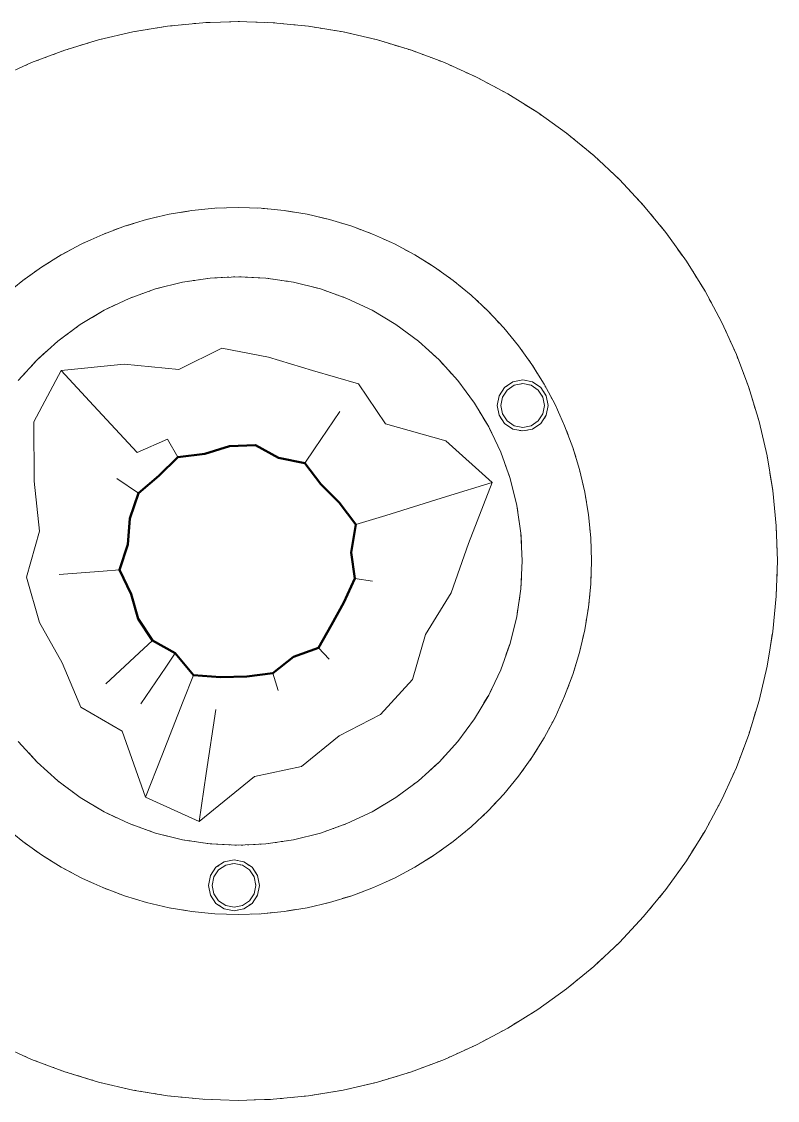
# Model space of a CAD drawing. Header units: metres. Extents: x 10 to 831, y 10 to 584.
# Drawn here: x 566.9 to 636, y 357.3 to 456 of the extents above; entities that cross this region are included whole.
import ezdxf

# ---------------------------------------------------------------- set-up
doc = ezdxf.new("R2010")
doc.units = ezdxf.units.M
doc.layers.add('CUT', color=7, linetype='Continuous', lineweight=50)
doc.layers.add('VIS', color=8, linetype='Continuous', lineweight=13)

msp = doc.modelspace()

# ---------------------------------------------------------------- linework, layer by layer
at = {"layer": 'CUT'}
for p, q in [((581.169, 416.172), (583.635, 416.466)), ((583.635, 416.466), (585.872, 417.154)), ((585.872, 417.154), (588.255, 417.263)), ((588.255, 417.263), (590.366, 416.114)), ((579.43, 414.454), (581.169, 416.172)), ((590.366, 416.114), (592.765, 415.627)), ((592.765, 415.627), (594.234, 413.699)), ((577.572, 412.857), (579.43, 414.454)), ((594.234, 413.699), (595.902, 412.009)), ((576.76, 410.546), (577.572, 412.857)), ((595.902, 412.009), (597.43, 409.996)), ((576.577, 408.179), (576.76, 410.546)), ((597.43, 409.996), (597.004, 407.45)), ((575.831, 405.846), (576.577, 408.179)), ((597.004, 407.45), (597.351, 405.065)), ((576.899, 403.645), (575.831, 405.846)), ((597.351, 405.065), (596.352, 402.874)), ((577.522, 401.377), (576.899, 403.645)), ((596.352, 402.874), (595.228, 400.839)), ((578.847, 399.4), (577.522, 401.377)), ((595.228, 400.839), (594.035, 398.739)), ((580.927, 398.233), (578.847, 399.4)), ((594.035, 398.739), (591.743, 397.891)), ((582.579, 396.226), (580.927, 398.233)), ((591.743, 397.891), (589.841, 396.404)), ((585.075, 396.046), (582.579, 396.226)), ((587.467, 396.096), (585.075, 396.046)), ((589.841, 396.404), (587.467, 396.096))]:
    msp.add_line(p, q, dxfattribs=at)
at = {"layer": 'VIS'}
for p, q in [((580.227, 455.578), (583.44, 455.894)), ((583.44, 455.894), (586.667, 456)), ((583.709, 455.903), (584.112, 455.916)), ((585.053, 455.947), (585.994, 455.978)), ((586.667, 456), (586.801, 455.996)), ((586.667, 456), (589.893, 455.894)), ((587.473, 455.974), (588.414, 455.943)), ((589.355, 455.912), (589.893, 455.894)), ((589.893, 455.894), (590.027, 455.881)), ((589.893, 455.894), (593.106, 455.578)), ((573.898, 454.319), (577.042, 455.052)), ((576.518, 454.93), (576.649, 454.96)), ((577.042, 455.052), (580.227, 455.578)), ((577.308, 455.096), (577.44, 455.118)), ((577.838, 455.184), (577.971, 455.205)), ((578.369, 455.271), (578.502, 455.293)), ((579.166, 455.403), (579.298, 455.425)), ((579.697, 455.49), (579.829, 455.512)), ((580.495, 455.604), (580.629, 455.618)), ((581.566, 455.71), (581.7, 455.723)), ((582.637, 455.815), (582.771, 455.828)), ((590.696, 455.815), (590.83, 455.802)), ((591.767, 455.71), (591.901, 455.697)), ((592.838, 455.604), (593.106, 455.578)), ((593.106, 455.578), (593.239, 455.556)), ((593.106, 455.578), (596.291, 455.052)), ((593.637, 455.49), (593.77, 455.468)), ((594.168, 455.403), (594.3, 455.381)), ((594.964, 455.271), (595.097, 455.249)), ((595.495, 455.184), (595.628, 455.162)), ((596.026, 455.096), (596.291, 455.052)), ((596.291, 455.052), (596.422, 455.022)), ((596.291, 455.052), (599.435, 454.319)), ((596.815, 454.93), (596.946, 454.899)), ((570.809, 453.382), (573.898, 454.319)), ((572.096, 453.772), (572.482, 453.89)), ((572.868, 454.007), (572.997, 454.046)), ((573.383, 454.163), (573.512, 454.202)), ((574.16, 454.38), (574.291, 454.411)), ((574.946, 454.563), (575.077, 454.594)), ((575.732, 454.747), (575.863, 454.777)), ((597.601, 454.747), (597.994, 454.655)), ((598.387, 454.563), (598.78, 454.472)), ((599.173, 454.38), (599.435, 454.319)), ((599.435, 454.319), (599.564, 454.28)), ((599.435, 454.319), (602.524, 453.382)), ((599.95, 454.163), (600.079, 454.124)), ((600.465, 454.007), (600.594, 453.968)), ((567.788, 452.245), (570.809, 453.382)), ((569.802, 453.003), (569.928, 453.05)), ((570.557, 453.287), (570.683, 453.335)), ((571.066, 453.46), (571.195, 453.499)), ((571.581, 453.616), (571.71, 453.655)), ((600.98, 453.85), (601.366, 453.733)), ((601.752, 453.616), (601.881, 453.577)), ((602.267, 453.46), (602.524, 453.382)), ((602.524, 453.382), (602.902, 453.24)), ((602.524, 453.382), (605.546, 452.245)), ((603.531, 453.003), (603.657, 452.955)), ((564.847, 450.912), (567.788, 452.245)), ((567.298, 452.023), (567.42, 452.078)), ((568.291, 452.434), (568.417, 452.482)), ((569.047, 452.719), (569.172, 452.766)), ((604.287, 452.719), (604.413, 452.671)), ((605.042, 452.434), (605.168, 452.387)), ((605.546, 452.245), (605.668, 452.189)), ((605.546, 452.245), (608.486, 450.912)), ((606.036, 452.023), (606.158, 451.967)), ((606.771, 451.69), (606.893, 451.634)), ((607.506, 451.357), (607.874, 451.19)), ((608.241, 451.023), (608.486, 450.912)), ((608.486, 450.912), (608.842, 450.722)), ((608.486, 450.912), (611.333, 449.391)), ((609.198, 450.532), (609.554, 450.342)), ((609.91, 450.151), (610.266, 449.961)), ((610.859, 449.644), (610.977, 449.581)), ((611.333, 449.391), (611.448, 449.32)), ((611.333, 449.391), (614.075, 447.686)), ((612.933, 448.396), (614.075, 447.686)), ((614.075, 447.686), (614.403, 447.451)), ((614.075, 447.686), (616.699, 445.805)), ((614.949, 447.059), (615.059, 446.981)), ((615.606, 446.589), (615.715, 446.511)), ((616.043, 446.276), (616.371, 446.04)), ((616.699, 445.805), (616.803, 445.72)), ((616.699, 445.805), (619.194, 443.757)), ((617.115, 445.464), (617.427, 445.208)), ((618.155, 444.611), (618.467, 444.355)), ((618.778, 444.099), (619.194, 443.757)), ((619.194, 443.757), (619.293, 443.665)), ((619.194, 443.757), (621.551, 441.551)), ((619.587, 443.39), (619.685, 443.298)), ((620.176, 442.838), (620.274, 442.746)), ((620.765, 442.286), (620.863, 442.194)), ((621.354, 441.735), (621.551, 441.551)), ((621.551, 441.551), (621.643, 441.452)), ((621.551, 441.551), (623.757, 439.194)), ((621.918, 441.158), (622.01, 441.06)), ((622.47, 440.569), (622.562, 440.471)), ((623.022, 439.98), (623.298, 439.685)), ((623.574, 439.391), (623.757, 439.194)), ((623.757, 439.194), (623.843, 439.09)), ((623.757, 439.194), (625.805, 436.699)), ((578.298, 437.898), (580.359, 438.379)), ((579.181, 438.104), (578.445, 437.933)), ((580.359, 438.379), (582.446, 438.723)), ((582.148, 438.674), (581.403, 438.551)), ((582.446, 438.723), (584.552, 438.931)), ((584.552, 438.931), (586.667, 439)), ((585.458, 438.96), (584.703, 438.936)), ((586.667, 439), (588.781, 438.931)), ((588.479, 438.941), (587.724, 438.965)), ((588.781, 438.931), (590.887, 438.723)), ((589.684, 438.842), (588.932, 438.916)), ((590.887, 438.723), (592.975, 438.379)), ((591.782, 438.576), (591.036, 438.699)), ((592.975, 438.379), (595.035, 437.898)), ((594.741, 437.967), (594.005, 438.138)), ((624.44, 438.363), (624.696, 438.051)), ((574.293, 436.539), (576.273, 437.284)), ((576.273, 437.284), (578.298, 437.898)), ((577.141, 437.547), (576.418, 437.328)), ((595.035, 437.898), (597.06, 437.284)), ((596.771, 437.372), (596.048, 437.591)), ((597.06, 437.284), (599.04, 436.539)), ((597.909, 436.965), (597.484, 437.124)), ((625.293, 437.323), (625.805, 436.699)), ((572.366, 435.666), (574.293, 436.539)), ((574.576, 436.645), (574.435, 436.592)), ((575.708, 437.071), (575.283, 436.911)), ((598.757, 436.645), (598.616, 436.698)), ((599.04, 436.539), (600.967, 435.666)), ((625.805, 436.699), (626.04, 436.371)), ((625.805, 436.699), (627.686, 434.075)), ((570.5, 434.668), (572.366, 435.666)), ((573.192, 436.04), (572.504, 435.728)), ((600.692, 435.79), (600.004, 436.102)), ((600.967, 435.666), (602.833, 434.668)), ((602.567, 434.811), (601.9, 435.167)), ((626.902, 435.168), (627.294, 434.621)), ((568.703, 433.551), (570.5, 434.668)), ((571.3, 435.096), (570.633, 434.739)), ((602.833, 434.668), (604.63, 433.551)), ((566.983, 432.318), (568.703, 433.551)), ((568.212, 433.199), (568.089, 433.111)), ((569.473, 434.03), (568.832, 433.631)), ((604.373, 433.71), (603.732, 434.11)), ((604.63, 433.551), (606.35, 432.318)), ((605.121, 433.199), (604.999, 433.287)), ((627.686, 434.075), (627.757, 433.961)), ((627.686, 434.075), (629.391, 431.333)), ((627.97, 433.618), (628.041, 433.504)), ((628.254, 433.161), (628.609, 432.59)), ((565.348, 430.976), (566.983, 432.318)), ((567.229, 432.494), (567.106, 432.406)), ((567.72, 432.847), (567.598, 432.759)), ((579.119, 431.547), (581.594, 432.167)), ((581.594, 432.167), (584.118, 432.541)), ((582.155, 432.25), (582.015, 432.229)), ((582.716, 432.333), (582.576, 432.313)), ((583.277, 432.417), (583.137, 432.396)), ((583.838, 432.5), (583.698, 432.479)), ((584.118, 432.541), (586.667, 432.667)), ((584.685, 432.569), (584.543, 432.562)), ((585.251, 432.597), (585.109, 432.59)), ((585.817, 432.625), (585.676, 432.618)), ((586.384, 432.653), (586.242, 432.646)), ((586.667, 432.667), (589.215, 432.541)), ((586.95, 432.653), (586.808, 432.66)), ((587.516, 432.625), (587.375, 432.632)), ((588.082, 432.597), (587.941, 432.604)), ((588.649, 432.569), (588.507, 432.576)), ((589.215, 432.541), (591.739, 432.167)), ((589.496, 432.5), (589.355, 432.521)), ((590.056, 432.417), (589.916, 432.437)), ((590.617, 432.333), (590.477, 432.354)), ((591.178, 432.25), (591.038, 432.271)), ((591.739, 432.167), (594.214, 431.547)), ((605.613, 432.847), (605.49, 432.935)), ((606.104, 432.494), (605.981, 432.583)), ((606.35, 432.318), (607.986, 430.976)), ((607.051, 431.743), (606.467, 432.223)), ((576.717, 430.688), (579.119, 431.547)), ((578.585, 431.356), (578.452, 431.308)), ((580.219, 431.823), (579.257, 431.582)), ((593.939, 431.616), (592.977, 431.857)), ((594.214, 431.547), (596.616, 430.688)), ((594.748, 431.356), (594.614, 431.404)), ((595.282, 431.165), (595.148, 431.213)), ((628.964, 432.019), (629.391, 431.333)), ((629.391, 431.333), (629.454, 431.215)), ((629.391, 431.333), (630.912, 428.486)), ((574.41, 429.597), (576.717, 430.688)), ((576.984, 430.783), (576.85, 430.735)), ((577.518, 430.974), (577.384, 430.926)), ((578.052, 431.165), (577.918, 431.117)), ((595.816, 430.974), (595.682, 431.022)), ((596.349, 430.783), (596.216, 430.831)), ((596.616, 430.688), (598.923, 429.597)), ((607.986, 430.976), (609.53, 429.53)), ((608.647, 430.356), (608.316, 430.666)), ((629.771, 430.622), (629.961, 430.266)), ((572.222, 428.285), (574.41, 429.597)), ((574.167, 429.451), (573.316, 428.941)), ((575.435, 430.081), (574.538, 429.657)), ((598.923, 429.597), (601.111, 428.285)), ((599.896, 429.014), (599.045, 429.524)), ((609.309, 429.736), (609.199, 429.84)), ((609.53, 429.53), (610.976, 427.986)), ((609.736, 429.309), (609.633, 429.419)), ((630.278, 429.673), (630.342, 429.554)), ((570.172, 426.765), (572.222, 428.285)), ((601.111, 428.285), (603.161, 426.765)), ((610.563, 428.427), (610.253, 428.758)), ((630.659, 428.961), (630.912, 428.486)), ((630.912, 428.486), (631.301, 427.629)), ((630.912, 428.486), (632.245, 425.546)), ((571.083, 427.44), (570.969, 427.356)), ((571.539, 427.778), (571.425, 427.694)), ((571.994, 428.116), (571.88, 428.032)), ((601.339, 428.116), (601.225, 428.2)), ((601.795, 427.778), (601.681, 427.863)), ((602.25, 427.44), (602.136, 427.525)), ((610.976, 427.986), (612.318, 426.35)), ((568.282, 425.051), (570.172, 426.765)), ((570.628, 427.103), (570.514, 427.018)), ((602.705, 427.103), (602.592, 427.187)), ((603.161, 426.765), (605.051, 425.051)), ((612.318, 426.35), (613.551, 424.63)), ((631.69, 426.771), (631.856, 426.403)), ((569.122, 425.813), (568.387, 425.147)), ((585.192, 426.131), (581.248, 424.183)), ((589.461, 425.31), (585.192, 426.131)), ((593.489, 424.09), (589.461, 425.31)), ((604.841, 425.242), (604.106, 425.908)), ((612.847, 425.613), (612.583, 425.981)), ((632.023, 426.036), (632.078, 425.913)), ((632.245, 425.546), (632.387, 425.168)), ((632.245, 425.546), (633.382, 422.524)), ((566.568, 423.161), (568.282, 425.051)), ((568.092, 424.841), (567.806, 424.526)), ((576.248, 424.68), (570.477, 424.087)), ((581.248, 424.183), (576.248, 424.68)), ((605.051, 425.051), (606.765, 423.161)), ((605.432, 424.631), (605.147, 424.946)), ((613.375, 424.876), (613.287, 424.999)), ((613.551, 424.63), (614.668, 422.833)), ((614.03, 423.86), (613.631, 424.502)), ((632.624, 424.539), (632.671, 424.413)), ((567.33, 424.001), (567.044, 423.686)), ((570.477, 424.087), (567.982, 419.384)), ((570.477, 424.087), (573.46, 420.878)), ((597.694, 422.869), (593.489, 424.09)), ((606.194, 423.791), (605.908, 424.106)), ((632.908, 423.783), (632.955, 423.657)), ((600.152, 419.2), (597.694, 422.869)), ((606.765, 423.161), (608.285, 421.111)), ((610.546, 421.783), (611.052, 422.54)), ((610.854, 421.655), (611.287, 422.304)), ((611.052, 422.54), (611.809, 423.045)), ((611.304, 422.708), (611.178, 422.624)), ((611.287, 422.304), (611.936, 422.737)), ((611.809, 423.045), (612.702, 423.223)), ((611.936, 422.737), (612.702, 422.89)), ((612.702, 423.223), (612.255, 423.134)), ((612.702, 422.89), (612.51, 422.852)), ((612.999, 423.164), (612.702, 423.223)), ((612.702, 423.223), (613.595, 423.045)), ((612.702, 422.89), (613.467, 422.737)), ((613.467, 422.737), (613.276, 422.775)), ((613.595, 423.045), (613.446, 423.075)), ((613.467, 422.737), (614.116, 422.304)), ((613.595, 423.045), (614.352, 422.54)), ((614.099, 422.708), (613.973, 422.792)), ((614.116, 422.304), (614.549, 421.655)), ((614.352, 422.54), (614.857, 421.783)), ((614.668, 422.833), (615.666, 420.967)), ((614.811, 422.567), (614.739, 422.7)), ((633.192, 423.028), (633.24, 422.902)), ((633.382, 422.524), (633.421, 422.396)), ((633.382, 422.524), (634.319, 419.435)), ((608.116, 421.339), (607.525, 422.136)), ((610.368, 420.89), (610.546, 421.783)), ((610.714, 422.035), (610.63, 421.909)), ((610.702, 420.89), (610.854, 421.655)), ((614.549, 421.655), (614.441, 421.817)), ((614.549, 421.655), (614.702, 420.89)), ((614.857, 421.783), (614.604, 422.161)), ((614.857, 421.783), (615.035, 420.89)), ((615.096, 422.034), (615.024, 422.167)), ((615.381, 421.5), (615.309, 421.634)), ((633.616, 421.752), (633.733, 421.366)), ((573.46, 420.878), (577.434, 416.601)), ((595.969, 420.334), (593.655, 416.934)), ((608.285, 421.111), (609.597, 418.923)), ((610.546, 419.997), (610.368, 420.89)), ((610.854, 420.124), (610.702, 420.89)), ((614.702, 420.89), (614.549, 420.124)), ((614.702, 420.89), (614.664, 421.081)), ((615.035, 420.89), (614.857, 419.997)), ((615.035, 420.89), (615.005, 421.038)), ((615.666, 420.967), (616.539, 419.04)), ((615.79, 420.692), (615.728, 420.83)), ((633.85, 420.98), (633.968, 420.594)), ((567.982, 419.384), (568.012, 413.971)), ((608.868, 420.139), (608.795, 420.26)), ((609.451, 419.166), (609.087, 419.774)), ((611.052, 419.24), (610.546, 419.997)), ((610.714, 419.744), (610.799, 419.618)), ((611.287, 419.475), (610.854, 420.124)), ((611.936, 419.042), (611.287, 419.475)), ((614.116, 419.475), (613.467, 419.042)), ((614.549, 420.124), (614.116, 419.475)), ((614.857, 419.997), (614.352, 419.24)), ((614.689, 419.744), (614.773, 419.871)), ((616.04, 420.141), (615.977, 420.279)), ((616.289, 419.591), (616.227, 419.728)), ((634.241, 419.692), (634.319, 419.435)), ((634.319, 419.435), (634.35, 419.304)), ((634.319, 419.435), (635.052, 416.291)), ((605.673, 417.66), (600.152, 419.2)), ((609.597, 418.923), (610.688, 416.616)), ((610.081, 417.898), (609.657, 418.795)), ((611.809, 418.734), (611.052, 419.24)), ((611.304, 419.071), (611.43, 418.987)), ((612.702, 418.556), (611.809, 418.734)), ((612.702, 418.89), (611.936, 419.042)), ((612.404, 418.615), (612.553, 418.586)), ((613.467, 419.042), (612.702, 418.89)), ((613.595, 418.734), (612.702, 418.556)), ((612.999, 418.615), (613.148, 418.645)), ((614.352, 419.24), (613.595, 418.734)), ((614.099, 419.071), (614.225, 419.155)), ((616.539, 419.04), (617.284, 417.06)), ((616.858, 418.191), (616.698, 418.616)), ((634.441, 418.911), (634.472, 418.78)), ((577.434, 416.601), (580.217, 417.818)), ((580.217, 417.818), (581.169, 416.172)), ((609.9, 413.854), (605.673, 417.66)), ((617.178, 417.343), (617.124, 417.484)), ((634.624, 418.125), (634.655, 417.994)), ((581.169, 416.172), (583.635, 416.466)), ((583.635, 416.466), (585.872, 417.154)), ((585.872, 417.154), (588.255, 417.263)), ((588.255, 417.263), (590.366, 416.114)), ((593.655, 416.934), (592.765, 415.627)), ((610.688, 416.616), (611.547, 414.214)), ((617.284, 417.06), (617.898, 415.035)), ((617.547, 416.192), (617.328, 416.915)), ((634.808, 417.339), (634.838, 417.208)), ((634.991, 416.553), (635.052, 416.291)), ((579.43, 414.454), (581.169, 416.172)), ((590.366, 416.114), (592.765, 415.627)), ((592.765, 415.627), (594.234, 413.699)), ((611.452, 414.481), (611.117, 415.415)), ((635.052, 416.291), (635.074, 416.158)), ((635.052, 416.291), (635.578, 413.106)), ((577.572, 412.857), (579.43, 414.454)), ((617.898, 415.035), (618.379, 412.975)), ((617.967, 414.741), (617.933, 414.888)), ((635.315, 414.699), (635.578, 413.106)), ((568.012, 413.971), (568.518, 409.387)), ((575.57, 414.219), (577.572, 412.857)), ((594.234, 413.699), (595.902, 412.009)), ((605.734, 412.565), (609.9, 413.854)), ((607.734, 408.262), (609.9, 413.854)), ((611.547, 414.214), (612.167, 411.739)), ((618.241, 413.563), (618.138, 414.005)), ((576.76, 410.546), (577.572, 412.857)), ((600.169, 410.843), (605.734, 412.565)), ((612.098, 412.014), (611.857, 412.977)), ((618.379, 412.975), (618.723, 410.887)), ((618.526, 412.08), (618.453, 412.527)), ((635.578, 413.106), (635.591, 412.972)), ((635.578, 413.106), (635.894, 409.893)), ((595.902, 412.009), (597.43, 409.996)), ((612.167, 411.739), (612.541, 409.215)), ((612.25, 411.178), (612.188, 411.599)), ((576.577, 408.179), (576.76, 410.546)), ((597.43, 409.996), (600.169, 410.843)), ((612.417, 410.056), (612.354, 410.477)), ((618.674, 411.185), (618.65, 411.334)), ((618.723, 410.887), (618.931, 408.781)), ((618.753, 410.586), (618.738, 410.737)), ((597.43, 409.996), (597.004, 407.45)), ((618.812, 409.985), (618.797, 410.135)), ((618.872, 409.383), (618.857, 409.533)), ((635.894, 409.893), (635.925, 408.952)), ((635.894, 409.893), (636, 406.667)), ((568.518, 409.387), (567.308, 405.2)), ((612.541, 409.215), (612.667, 406.667)), ((612.597, 408.082), (612.548, 409.074)), ((618.931, 408.781), (619, 406.667)), ((618.96, 407.875), (618.936, 408.63)), ((575.831, 405.846), (576.577, 408.179)), ((606.156, 403.745), (607.734, 408.262)), ((635.956, 408.011), (635.969, 407.608)), ((597.004, 407.45), (597.351, 405.065)), ((612.667, 406.667), (612.541, 404.118)), ((619, 406.667), (618.931, 404.552)), ((636, 406.667), (635.894, 403.44)), ((636, 406.667), (635.996, 406.532)), ((570.308, 405.428), (574.328, 405.732)), ((574.328, 405.732), (575.831, 405.846)), ((576.899, 403.645), (575.831, 405.846)), ((618.941, 404.854), (618.965, 405.609)), ((635.965, 405.591), (635.943, 404.919)), ((567.308, 405.2), (568.515, 401.052)), ((597.351, 405.065), (596.352, 402.874)), ((598.962, 404.823), (597.351, 405.065)), ((612.555, 404.401), (612.604, 405.392)), ((618.931, 404.552), (618.723, 402.446)), ((577.522, 401.377), (576.899, 403.645)), ((603.801, 399.958), (606.156, 403.745)), ((612.541, 404.118), (612.167, 401.594)), ((618.872, 403.95), (618.886, 404.101)), ((635.921, 404.247), (635.899, 403.575)), ((596.352, 402.874), (595.228, 400.839)), ((612.375, 402.996), (612.437, 403.417)), ((618.753, 402.747), (618.768, 402.898)), ((618.812, 403.349), (618.827, 403.499)), ((635.894, 403.44), (635.578, 400.227)), ((612.167, 401.594), (611.547, 399.119)), ((612.209, 401.875), (612.271, 402.295)), ((618.723, 402.446), (618.379, 400.359)), ((618.674, 402.148), (618.699, 402.297)), ((568.515, 401.052), (570.579, 397.361)), ((578.847, 399.4), (577.522, 401.377)), ((595.228, 400.839), (594.035, 398.739)), ((611.892, 400.494), (612.133, 401.457)), ((618.477, 400.955), (618.551, 401.403)), ((602.612, 395.814), (603.801, 399.958)), ((618.379, 400.359), (617.898, 398.298)), ((618.173, 399.476), (618.276, 399.917)), ((635.578, 400.227), (635.052, 397.042)), ((635.534, 399.962), (635.293, 398.502)), ((577.632, 398.27), (578.847, 399.4)), ((580.927, 398.233), (578.847, 399.4)), ((594.035, 398.739), (591.743, 397.891)), ((595.009, 397.691), (594.035, 398.739)), ((611.547, 399.119), (610.688, 396.717)), ((611.165, 398.052), (611.499, 398.986)), ((617.967, 398.593), (618.001, 398.74)), ((574.563, 395.418), (577.632, 398.27)), ((580.061, 396.961), (580.927, 398.233)), ((582.579, 396.226), (580.927, 398.233)), ((591.743, 397.891), (589.841, 396.404)), ((617.898, 398.298), (617.284, 396.273)), ((570.579, 397.361), (572.274, 393.291)), ((577.785, 393.618), (580.061, 396.961)), ((610.688, 396.717), (609.597, 394.41)), ((617.372, 396.563), (617.591, 397.286)), ((635.052, 397.042), (634.319, 393.898)), ((634.991, 396.78), (634.96, 396.649)), ((581.651, 393.858), (582.579, 396.226)), ((585.075, 396.046), (582.579, 396.226)), ((587.467, 396.096), (585.075, 396.046)), ((589.841, 396.404), (587.467, 396.096)), ((590.326, 394.837), (589.841, 396.404)), ((599.702, 392.641), (602.612, 395.814)), ((617.284, 396.273), (616.539, 394.293)), ((617.178, 395.991), (617.231, 396.132)), ((634.808, 395.994), (634.777, 395.863)), ((609.718, 394.667), (610.142, 395.564)), ((616.752, 394.859), (616.911, 395.283)), ((634.624, 395.208), (634.594, 395.077)), ((579.685, 388.836), (581.651, 393.858)), ((609.597, 394.41), (608.285, 392.222)), ((609.159, 393.681), (609.524, 394.289)), ((616.539, 394.293), (615.666, 392.366)), ((616.165, 393.467), (616.352, 393.88)), ((634.319, 393.898), (633.382, 390.809)), ((634.441, 394.422), (634.411, 394.291)), ((572.274, 393.291), (576.069, 391.096)), ((583.754, 387.236), (584.631, 393.086)), ((608.868, 393.195), (608.941, 393.316)), ((615.79, 392.641), (615.853, 392.779)), ((634.007, 392.868), (633.811, 392.225)), ((595.92, 390.67), (599.702, 392.641)), ((608.285, 392.222), (606.765, 390.172)), ((607.947, 391.766), (608.2, 392.108)), ((615.666, 392.366), (614.668, 390.5)), ((615.381, 391.833), (615.452, 391.966)), ((576.069, 391.096), (578.216, 385.083)), ((607.272, 390.856), (607.525, 391.197)), ((614.811, 390.767), (614.882, 390.9)), ((615.096, 391.3), (615.167, 391.433)), ((633.382, 390.809), (632.245, 387.788)), ((633.46, 391.066), (633.421, 390.938)), ((633.616, 391.581), (633.577, 391.453)), ((568.282, 388.282), (566.568, 390.172)), ((592.478, 387.88), (595.92, 390.67)), ((606.765, 390.172), (605.051, 388.282)), ((614.668, 390.5), (613.551, 388.703)), ((633.192, 390.305), (633.145, 390.18)), ((567.52, 389.122), (568.282, 388.282)), ((578.216, 385.083), (579.685, 388.836)), ((605.242, 388.492), (605.908, 389.227)), ((613.71, 388.96), (614.109, 389.602)), ((632.624, 388.795), (632.576, 388.669)), ((632.908, 389.55), (632.861, 389.424)), ((568.282, 388.282), (569.227, 387.425)), ((570.172, 386.568), (568.282, 388.282)), ((588.16, 386.954), (592.478, 387.88)), ((605.051, 388.282), (603.161, 386.568)), ((604.211, 387.52), (604.946, 388.187)), ((613.551, 388.703), (612.318, 386.983)), ((612.671, 387.475), (612.935, 387.843)), ((613.375, 388.458), (613.463, 388.58)), ((632.245, 387.788), (630.912, 384.847)), ((632.339, 388.039), (632.292, 387.913)), ((583.097, 382.855), (583.754, 387.236)), ((583.097, 382.855), (588.16, 386.954)), ((612.318, 386.983), (610.976, 385.348)), ((631.801, 386.807), (631.634, 386.44)), ((632.023, 387.298), (631.967, 387.175)), ((570.172, 386.568), (570.286, 386.484)), ((572.222, 385.048), (570.172, 386.568)), ((570.628, 386.231), (570.742, 386.146)), ((571.083, 385.893), (571.197, 385.808)), ((603.161, 386.568), (601.111, 385.048)), ((602.25, 385.893), (602.364, 385.977)), ((602.705, 386.231), (602.819, 386.315)), ((571.539, 385.555), (571.653, 385.471)), ((571.994, 385.217), (572.222, 385.048)), ((572.222, 385.048), (572.343, 384.976)), ((574.41, 383.737), (572.222, 385.048)), ((578.216, 385.083), (583.097, 382.855)), ((601.111, 385.048), (598.923, 383.737)), ((601.339, 385.217), (601.453, 385.302)), ((601.795, 385.555), (601.908, 385.64)), ((610.976, 385.348), (609.53, 383.804)), ((610.77, 385.127), (610.873, 385.238)), ((630.912, 384.847), (629.391, 382)), ((631.245, 385.582), (630.968, 384.97)), ((573.438, 384.32), (574.41, 383.737)), ((599.166, 383.882), (600.017, 384.393)), ((609.943, 384.245), (610.253, 384.576)), ((630.405, 383.898), (630.088, 383.305)), ((630.659, 384.373), (630.595, 384.254)), ((574.41, 383.737), (575.564, 383.191)), ((576.717, 382.646), (574.41, 383.737)), ((598.923, 383.737), (596.616, 382.646)), ((609.53, 383.804), (607.986, 382.357)), ((608.868, 383.184), (609.199, 383.494)), ((566.983, 381.015), (565.348, 382.357)), ((576.717, 382.646), (577.117, 382.503)), ((579.119, 381.786), (576.717, 382.646)), ((577.518, 382.359), (577.651, 382.312)), ((578.052, 382.168), (578.185, 382.121)), ((578.585, 381.977), (578.719, 381.93)), ((596.616, 382.646), (594.214, 381.786)), ((594.748, 381.977), (594.881, 382.025)), ((595.282, 382.168), (595.415, 382.216)), ((595.816, 382.359), (595.949, 382.407)), ((596.349, 382.55), (596.483, 382.598)), ((607.986, 382.357), (606.35, 381.015)), ((607.285, 381.782), (607.869, 382.261)), ((608.206, 382.564), (608.316, 382.667)), ((629.391, 382), (627.686, 379.259)), ((629.517, 382.237), (629.454, 382.119)), ((629.771, 382.712), (629.708, 382.593)), ((566.983, 381.015), (567.352, 380.751)), ((568.703, 379.782), (566.983, 381.015)), ((579.119, 381.786), (580.357, 381.476)), ((581.594, 381.166), (579.119, 381.786)), ((581.594, 381.166), (581.735, 381.145)), ((584.118, 380.792), (581.594, 381.166)), ((582.155, 381.083), (582.295, 381.062)), ((582.716, 381), (582.856, 380.979)), ((583.277, 380.917), (583.417, 380.896)), ((591.739, 381.166), (589.215, 380.792)), ((589.496, 380.833), (589.636, 380.854)), ((590.056, 380.917), (590.197, 380.937)), ((590.617, 381), (590.757, 381.021)), ((591.178, 381.083), (591.318, 381.104)), ((594.214, 381.786), (591.739, 381.166)), ((593.114, 381.511), (594.077, 381.752)), ((606.35, 381.015), (604.63, 379.782)), ((606.104, 380.839), (606.227, 380.927)), ((629.249, 381.772), (628.893, 381.2)), ((567.966, 380.311), (568.335, 380.047)), ((583.838, 380.833), (584.118, 380.792)), ((584.118, 380.792), (584.26, 380.785)), ((586.667, 380.667), (584.118, 380.792)), ((584.685, 380.764), (584.826, 380.757)), ((585.251, 380.736), (585.392, 380.729)), ((585.817, 380.708), (585.959, 380.701)), ((586.384, 380.681), (586.525, 380.674)), ((589.215, 380.792), (586.667, 380.667)), ((586.95, 380.681), (587.091, 380.688)), ((587.516, 380.708), (587.658, 380.715)), ((588.082, 380.736), (588.224, 380.743)), ((588.649, 380.764), (588.79, 380.771)), ((605.121, 380.135), (605.49, 380.399)), ((628.538, 380.629), (628.183, 380.058)), ((568.703, 379.782), (569.602, 379.224)), ((570.5, 378.665), (568.703, 379.782)), ((584.649, 378.652), (585.406, 379.158)), ((585.406, 379.158), (586.299, 379.336)), ((585.534, 378.85), (586.299, 379.002)), ((586.299, 379.336), (585.853, 379.247)), ((586.299, 379.002), (586.108, 378.964)), ((586.597, 379.276), (586.299, 379.336)), ((586.299, 379.336), (587.192, 379.158)), ((586.299, 379.002), (587.065, 378.85)), ((587.065, 378.85), (586.873, 378.888)), ((587.192, 379.158), (587.043, 379.188)), ((587.192, 379.158), (587.949, 378.652)), ((587.697, 378.821), (587.571, 378.905)), ((604.63, 379.782), (602.833, 378.665)), ((603.86, 379.304), (604.502, 379.703)), ((627.686, 379.259), (625.805, 376.634)), ((627.97, 379.715), (627.899, 379.601)), ((570.5, 378.665), (571.433, 378.166)), ((572.366, 377.668), (570.5, 378.665)), ((583.966, 377.002), (584.143, 377.895)), ((584.143, 377.895), (584.649, 378.652)), ((584.312, 378.148), (584.228, 378.021)), ((584.451, 377.768), (584.885, 378.416)), ((584.902, 378.821), (584.775, 378.737)), ((584.885, 378.416), (585.534, 378.85)), ((587.065, 378.85), (587.713, 378.416)), ((587.713, 378.416), (588.147, 377.768)), ((587.949, 378.652), (588.455, 377.895)), ((588.147, 377.768), (588.039, 377.93)), ((588.455, 377.895), (588.202, 378.274)), ((588.455, 377.895), (588.632, 377.002)), ((602.833, 378.665), (600.967, 377.668)), ((602.034, 378.238), (602.7, 378.594)), ((627.216, 378.603), (626.824, 378.056)), ((572.366, 377.668), (573.33, 377.231)), ((574.293, 376.795), (572.366, 377.668)), ((584.143, 376.109), (583.966, 377.002)), ((584.299, 377.002), (584.451, 377.768)), ((584.451, 376.237), (584.299, 377.002)), ((588.147, 377.768), (588.299, 377.002)), ((588.299, 377.002), (588.147, 376.237)), ((588.299, 377.002), (588.261, 377.194)), ((588.632, 377.002), (588.455, 376.109)), ((588.632, 377.002), (588.603, 377.151)), ((600.967, 377.668), (599.04, 376.795)), ((600.141, 377.294), (600.83, 377.605)), ((574.293, 376.795), (574.718, 376.635)), ((576.273, 376.049), (574.293, 376.795)), ((575.425, 376.369), (575.849, 376.209)), ((576.273, 376.049), (577.286, 375.742)), ((578.298, 375.435), (576.273, 376.049)), ((584.649, 375.352), (584.143, 376.109)), ((584.885, 375.588), (584.451, 376.237)), ((588.147, 376.237), (587.713, 375.588)), ((588.455, 376.109), (587.949, 375.352)), ((588.286, 375.857), (588.371, 375.983)), ((597.06, 376.049), (595.035, 375.435)), ((596.192, 375.786), (596.915, 376.005)), ((599.04, 376.795), (597.06, 376.049)), ((597.626, 376.262), (598.05, 376.422)), ((598.757, 376.688), (598.899, 376.741)), ((625.805, 376.634), (623.757, 374.139)), ((625.635, 376.426), (625.208, 375.907)), ((625.962, 376.853), (625.884, 376.744)), ((578.298, 375.435), (579.328, 375.195)), ((580.359, 374.955), (578.298, 375.435)), ((580.359, 374.955), (580.508, 374.93)), ((582.446, 374.61), (580.359, 374.955)), ((584.312, 375.857), (584.396, 375.731)), ((585.406, 374.847), (584.649, 375.352)), ((585.534, 375.155), (584.885, 375.588)), ((584.902, 375.184), (585.028, 375.099)), ((586.299, 375.002), (585.534, 375.155)), ((587.065, 375.155), (586.299, 375.002)), ((587.713, 375.588), (587.065, 375.155)), ((587.949, 375.352), (587.192, 374.847)), ((587.697, 375.184), (587.823, 375.268)), ((592.975, 374.955), (590.887, 374.61)), ((595.035, 375.435), (592.975, 374.955)), ((594.152, 375.229), (594.888, 375.401)), ((624.611, 375.179), (624.355, 374.867)), ((581.552, 374.758), (582.446, 374.61)), ((582.446, 374.61), (582.597, 374.595)), ((584.552, 374.403), (582.446, 374.61)), ((584.552, 374.403), (585.609, 374.368)), ((586.667, 374.333), (584.552, 374.403)), ((586.299, 374.669), (585.406, 374.847)), ((586.001, 374.728), (586.15, 374.699)), ((587.192, 374.847), (586.299, 374.669)), ((586.597, 374.728), (586.746, 374.758)), ((588.781, 374.403), (586.667, 374.333)), ((587.875, 374.373), (588.63, 374.398)), ((590.887, 374.61), (588.781, 374.403)), ((589.082, 374.432), (589.834, 374.506)), ((591.185, 374.659), (591.931, 374.782)), ((623.757, 374.139), (621.551, 371.783)), ((623.206, 373.55), (622.93, 373.255)), ((623.574, 373.943), (623.482, 373.844)), ((621.918, 372.175), (621.826, 372.077)), ((622.47, 372.764), (622.378, 372.666)), ((621.551, 371.783), (619.194, 369.576)), ((621.354, 371.599), (621.256, 371.507)), ((620.176, 370.495), (619.489, 369.852)), ((619.194, 369.576), (616.699, 367.528)), ((618.986, 369.405), (618.882, 369.32)), ((617.323, 368.04), (617.011, 367.784)), ((617.739, 368.381), (617.635, 368.296)), ((618.363, 368.893), (618.259, 368.808)), ((616.699, 367.528), (614.075, 365.647)), ((616.262, 367.214), (616.152, 367.136)), ((614.731, 366.118), (614.621, 366.039)), ((615.387, 366.588), (615.059, 366.353)), ((615.824, 366.901), (615.715, 366.823)), ((614.075, 365.647), (611.333, 363.943)), ((613.846, 365.505), (613.504, 365.292)), ((614.293, 365.804), (614.184, 365.726)), ((612.476, 364.653), (611.904, 364.298)), ((611.333, 363.943), (608.486, 362.421)), ((610.147, 363.309), (609.791, 363.118)), ((610.859, 363.689), (610.74, 363.626)), ((567.788, 361.089), (564.847, 362.421)), ((608.486, 362.421), (605.546, 361.089)), ((608.241, 362.31), (608.119, 362.254)), ((608.724, 362.548), (608.605, 362.484)), ((609.435, 362.928), (609.079, 362.738)), ((567.298, 361.311), (567.175, 361.366)), ((606.036, 361.311), (605.913, 361.255)), ((606.771, 361.644), (606.648, 361.588)), ((607.751, 362.088), (607.384, 361.921)), ((570.809, 359.951), (567.788, 361.089)), ((568.291, 360.899), (568.165, 360.946)), ((569.047, 360.615), (568.921, 360.662)), ((569.802, 360.33), (569.676, 360.378)), ((605.546, 361.089), (602.524, 359.951)), ((603.531, 360.33), (603.406, 360.283)), ((604.287, 360.615), (604.161, 360.567)), ((605.042, 360.899), (604.916, 360.852)), ((570.557, 360.046), (570.431, 360.094)), ((573.898, 359.014), (570.809, 359.951)), ((571.066, 359.873), (570.938, 359.912)), ((571.581, 359.717), (571.453, 359.756)), ((572.354, 359.483), (571.967, 359.6)), ((572.868, 359.327), (572.74, 359.366)), ((573.383, 359.171), (573.255, 359.21)), ((602.524, 359.951), (599.435, 359.014)), ((599.95, 359.171), (599.821, 359.131)), ((600.465, 359.327), (600.336, 359.288)), ((601.237, 359.561), (600.851, 359.444)), ((601.752, 359.717), (601.623, 359.678)), ((602.267, 359.873), (602.138, 359.834)), ((602.776, 360.046), (602.65, 359.999)), ((577.042, 358.281), (573.898, 359.014)), ((574.16, 358.953), (574.029, 358.984)), ((574.946, 358.77), (574.815, 358.801)), ((575.732, 358.587), (575.601, 358.617)), ((576.518, 358.403), (576.387, 358.434)), ((580.227, 357.755), (577.042, 358.281)), ((577.308, 358.237), (577.175, 358.259)), ((577.838, 358.15), (577.706, 358.172)), ((596.291, 358.281), (593.106, 357.755)), ((596.026, 358.237), (595.893, 358.216)), ((599.435, 359.014), (596.291, 358.281)), ((596.815, 358.403), (596.684, 358.373)), ((597.863, 358.648), (597.47, 358.556)), ((598.649, 358.831), (598.256, 358.739)), ((599.173, 358.953), (599.042, 358.923)), ((578.369, 358.062), (578.237, 358.084)), ((579.166, 357.931), (579.033, 357.953)), ((579.697, 357.843), (579.564, 357.865)), ((583.44, 357.439), (580.227, 357.755)), ((580.495, 357.729), (580.361, 357.742)), ((581.566, 357.624), (581.432, 357.637)), ((582.637, 357.518), (582.503, 357.531)), ((586.667, 357.333), (583.44, 357.439)), ((585.053, 357.386), (583.575, 357.435)), ((589.893, 357.439), (586.667, 357.333)), ((589.624, 357.43), (588.146, 357.382)), ((593.106, 357.755), (589.893, 357.439)), ((590.696, 357.518), (590.563, 357.505)), ((591.767, 357.624), (591.633, 357.61)), ((592.838, 357.729), (592.704, 357.716)), ((593.637, 357.843), (593.504, 357.821)), ((594.168, 357.931), (594.035, 357.909)), ((594.964, 358.062), (594.831, 358.04)), ((595.495, 358.15), (595.362, 358.128))]:
    msp.add_line(p, q, dxfattribs=at)

doc.saveas('drawing.dxf')
